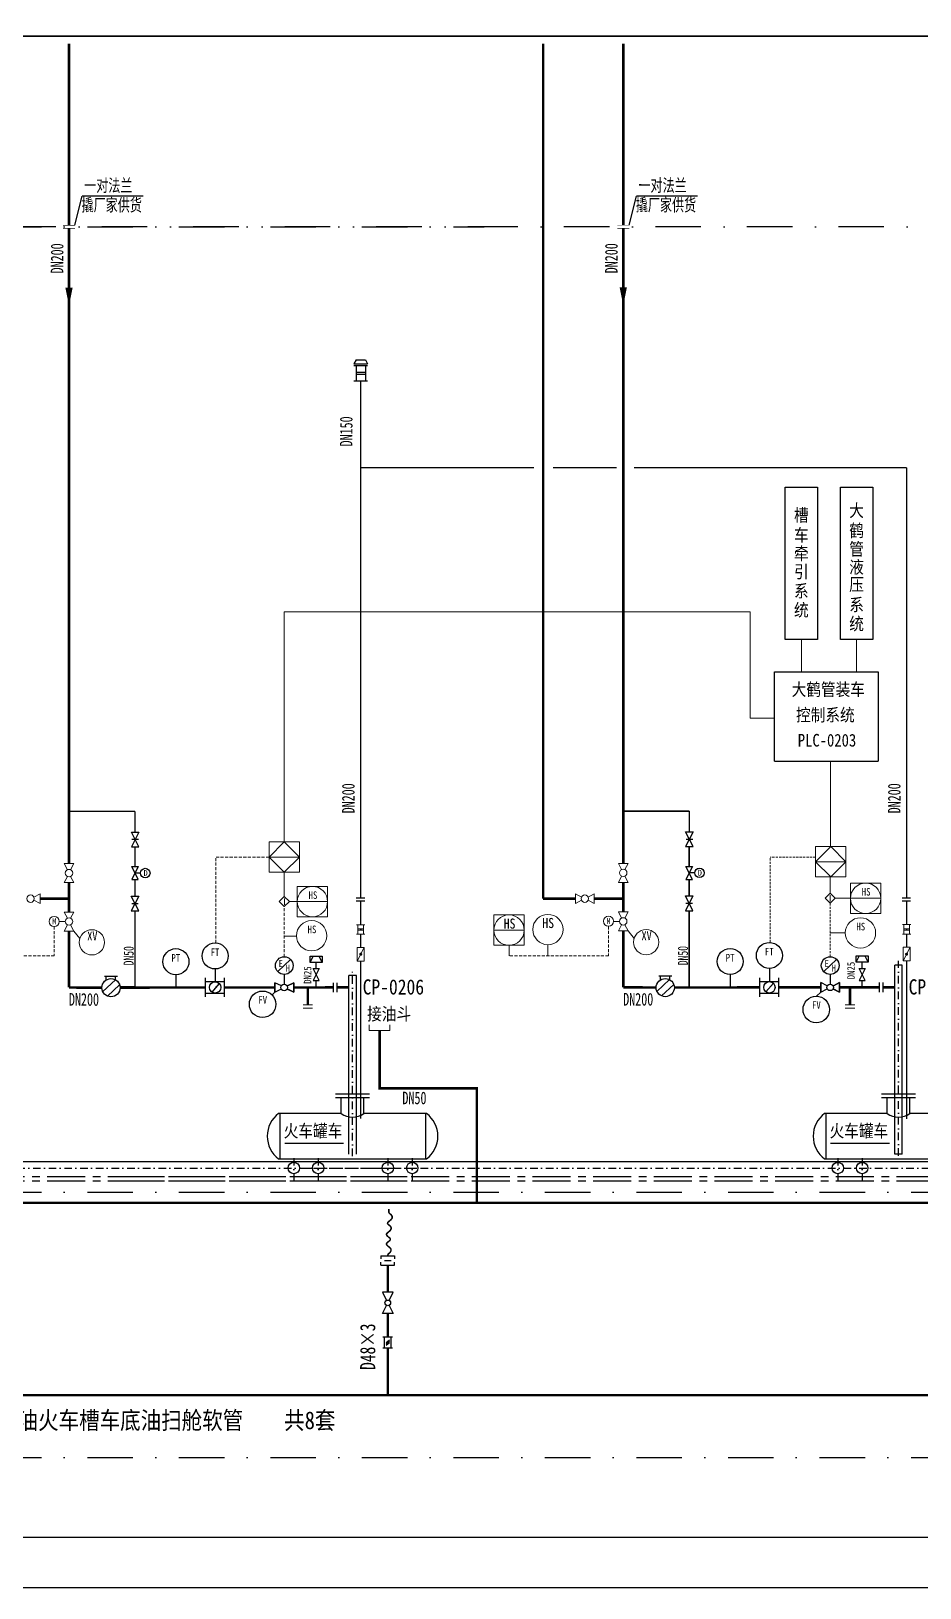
# Model space of a CAD drawing. Header units: millimetres. Extents: x 36820 to 41163, y -3485 to -2358.
# Drawn here: x 37900.9 to 38076.7, y -3073.8 to -2765.7 of the extents above; entities that cross this region are included whole.
import ezdxf
from ezdxf.enums import TextEntityAlignment as Align

# ---------------------------------------------------------------- set-up
doc = ezdxf.new("R2010")
doc.units = ezdxf.units.MM
doc.header["$LTSCALE"] = 6
for name, pattern in [('CENTER', [2, 1.25, -0.25, 0.25, -0.25]), ('CENTER2', [28.575, 19.05, -3.175, 3.175, -3.175]), ('DASHDOT', [1, 0.5, -0.25, 0, -0.25]), ('DASHDOT2', [0.5, 0.25, -0.125, 0, -0.125]), ('HIDDEN', [0.375, 0.25, -0.125])]:
    doc.linetypes.add(name, pattern=pattern)
for name, color, linetype in [('bc', 7, 'Continuous'), ('BDWG', 7, 'Continuous'), ('BZC', 7, 'Continuous'), ('DEVICE', 4, 'Continuous'), ('gd', 7, 'CENTER2'), ('SBC', 6, 'Continuous'), ('阀门', 4, 'Continuous')]:
    doc.layers.add(name, color=color, linetype=linetype)
doc.styles.add('HT', font='simplex.shx', dxfattribs={"width": 0.75})
doc.styles.add('HZ', font='', dxfattribs={"width": 0.8})
doc.styles.add('HZTXT', font='', dxfattribs={"width": 0.8})
doc.styles.add('ST', font='')
doc.styles.get("Standard").update_dxf_attribs({"font": ''})
doc.styles.get('HZ').set_extended_font_data('NSimSun')
doc.styles.get('HZTXT').set_extended_font_data('NSimSun')
doc.styles.get('ST').set_extended_font_data('SimSun')
doc.styles.get('Standard').set_extended_font_data('NSimSun')
doc.linetypes.add('FENCELINE1', pattern='A,6.35,-2.54,[133,ltypeshp.shx,S=2.54,R=0,X=-2.54,Y=0],-2.54,25.4', length=36.83)

# ---------------------------------------------------------------- blocks, each defined once
blk = doc.blocks.new('16')
at = {"color": 2}
for p, q in [((-3, -1.5), (3, 1.5)), ((-3, 1.5), (-3, -1.5)), ((0, 0), (-3, 1.5)), ((3, 1.5), (3, -1.5)), ((3, -1.5), (0, 0))]:
    blk.add_line(p, q, dxfattribs=at)
blk = doc.blocks.new('F15')
for p, q in [((-2.5, 1.25), (-0.59, 0.3)), ((-2.5, -1.25), (-2.5, 1.25)), ((2.5, 1.25), (0.59, 0.3)), ((2.5, -1.25), (2.5, 1.25)), ((-0.59, -0.3), (-2.5, -1.25)), ((0.59, -0.3), (2.5, -1.25))]:
    blk.add_line(p, q)
blk.add_circle((0, 0), 0.661)

msp = doc.modelspace()

# ---------------------------------------------------------------- hatches: boundary and pattern name
at = {"lineweight": 13}
for points in [[(37966.033, -2943.392), (37966.153, -2943.392), (37966.153, -2943.632), (37966.033, -2943.632)], [(38074.011, -2943.378), (38074.131, -2943.378), (38074.131, -2943.618), (38074.011, -2943.618)]]:
    msp.add_hatch(color=256, dxfattribs=at).paths.add_polyline_path(points)

# ---------------------------------------------------------------- linework, layer by layer
at = {"color": 0}
for p, q in [((37909.56, -2804.132), (37911.022, -2798.359)), ((37923.08, -2798.359), (37911.022, -2798.359)), ((38019.191, -2804.117), (38020.652, -2798.344)), ((38032.71, -2798.344), (38020.652, -2798.344)), ((37949.096, -2954.05), (37949.096, -2955.925)), ((37949.096, -2955.925), (37949.096, -2954.05)), ((37949.096, -2954.05), (37949.096, -2955.925)), ((37950.392, -2954.698), (37949.096, -2954.05)), ((37951.551, -2954.698), (37952.846, -2954.05)), ((37951.624, -2954.661), (37952.846, -2954.05)), ((37952.846, -2954.05), (37951.624, -2954.661)), ((37952.846, -2954.05), (37952.846, -2955.925)), ((37952.846, -2955.925), (37952.846, -2954.05)), ((37952.846, -2954.05), (37952.846, -2955.925)), ((38057.073, -2954.036), (38057.073, -2955.911)), ((38057.073, -2955.911), (38057.073, -2954.036)), ((38057.073, -2954.036), (38057.073, -2955.911)), ((38058.369, -2954.683), (38057.073, -2954.036)), ((37949.096, -2955.925), (37950.392, -2955.277)), ((37952.846, -2955.925), (37951.551, -2955.277)), ((37952.846, -2955.925), (37951.624, -2955.314)), ((37951.624, -2955.314), (37952.846, -2955.925)), ((38057.073, -2955.911), (38058.369, -2955.263))]:
    msp.add_line(p, q, dxfattribs=at)
at = {"linetype": 'DASHDOT', "ltscale": 3}
for p, q in [((37676.739, -2804.444), (37990.497, -2804.444)), ((37996.28, -2804.444), (37685.363, -2804.444)), ((38540.176, -2804.444), (37990.497, -2804.444)), ((37676.739, -2995.483), (38540.176, -2995.483)), ((37676.739, -3047.995), (38540.176, -3047.995))]:
    msp.add_line(p, q, dxfattribs=at)
for p, q in [((37965.218, -2830.751), (37964.743, -2831.588)), ((37965.218, -2830.751), (37967.018, -2830.751)), ((37967.018, -2830.751), (37967.443, -2831.588)), ((37965.218, -2833.234), (37967.018, -2833.234)), ((37965.218, -2833.634), (37967.018, -2833.634)), ((37966.888, -2937.331), (37965.216, -2937.331)), ((37966.888, -2937.331), (37965.216, -2937.331)), ((37966.888, -2937.931), (37965.216, -2937.931)), ((37966.888, -2937.931), (37965.216, -2937.931)), ((38074.865, -2937.317), (38073.193, -2937.317)), ((38074.865, -2937.317), (38073.193, -2937.317)), ((38074.865, -2937.917), (38073.193, -2937.917)), ((38074.865, -2937.917), (38073.193, -2937.917)), ((37956.079, -2948.767), (37958.474, -2948.767)), ((37956.079, -2950.021), (37956.079, -2948.767)), ((37958.474, -2950.021), (37956.079, -2950.021)), ((37956.108, -2950.021), (37956.672, -2948.788)), ((37957.276, -2951.243), (37957.276, -2950.021)), ((37958.474, -2950.021), (37957.87, -2948.788)), ((37958.474, -2948.767), (37958.474, -2950.021)), ((38064.056, -2948.753), (38066.451, -2948.753)), ((38064.056, -2950.006), (38064.056, -2948.753)), ((38066.451, -2950.006), (38064.056, -2950.006)), ((38064.085, -2950.006), (38064.649, -2948.773)), ((38065.253, -2951.229), (38065.253, -2950.006)), ((38066.451, -2950.006), (38065.848, -2948.773)), ((38066.451, -2948.753), (38066.451, -2950.006)), ((38071.709, -2987.976), (38071.709, -2950.604)), ((38073.209, -2950.604), (38071.709, -2950.604)), ((38073.209, -2987.976), (38073.209, -2950.604)), ((37957.276, -2954.983), (37957.276, -2953.643)), ((37963.732, -2987.976), (37963.732, -2952.63)), ((37965.232, -2952.63), (37963.732, -2952.63)), ((37965.232, -2987.976), (37965.232, -2952.63)), ((38065.253, -2954.969), (38065.253, -2953.629)), ((37962.232, -2979.927), (37962.232, -2976.843)), ((37966.732, -2979.927), (37966.732, -2976.843)), ((38070.209, -2979.927), (38070.209, -2976.843)), ((38074.709, -2979.927), (38074.709, -2976.843)), ((38073.209, -2987.976), (38071.709, -2987.976))]:
    msp.add_line(p, q)
at = {"color": 7}
for p, q in [((37964.743, -2831.588), (37967.443, -2831.588)), ((37964.743, -2831.859), (37967.443, -2831.859)), ((37965.218, -2831.859), (37965.218, -2835.009)), ((37967.018, -2831.859), (37967.018, -2835.009)), ((37967.443, -2835.009), (37964.743, -2835.009)), ((37937.29, -2951.328), (37937.29, -2953.865)), ((38046.92, -2951.227), (38046.92, -2953.851)), ((37929.538, -2952.463), (37929.538, -2955)), ((37950.971, -2952.418), (37950.971, -2954.34)), ((37960.632, -2954.05), (37960.632, -2955.925)), ((37961.395, -2954.05), (37961.395, -2955.925)), ((38039.168, -2952.429), (38039.168, -2954.966)), ((38058.948, -2952.403), (38058.948, -2954.325)), ((38059.528, -2954.683), (38060.823, -2954.036)), ((38059.601, -2954.647), (38060.823, -2954.036)), ((38060.823, -2954.036), (38059.601, -2954.647)), ((38060.823, -2954.036), (38060.823, -2955.911)), ((38060.823, -2955.911), (38060.823, -2954.036)), ((38060.823, -2954.036), (38060.823, -2955.911)), ((38068.609, -2954.036), (38068.609, -2955.911)), ((38069.372, -2954.036), (38069.372, -2955.911)), ((38060.823, -2955.911), (38059.528, -2955.263)), ((38060.823, -2955.911), (38059.601, -2955.3)), ((38059.601, -2955.3), (38060.823, -2955.911)), ((37970.093, -3008.126), (37972.793, -3008.126)), ((37970.093, -3009.926), (37972.793, -3009.926)), ((37970.768, -3009.026), (37972.118, -3009.026)), ((37970.479, -3024.139), (37972.407, -3024.139)), ((37970.8, -3026.389), (37970.8, -3024.139)), ((37971.097, -3025.239), (37971.807, -3024.699)), ((37971.097, -3025.509), (37971.807, -3024.969)), ((37971.097, -3025.779), (37971.807, -3025.239)), ((37972.086, -3026.389), (37972.086, -3024.139)), ((37972.407, -3026.389), (37970.479, -3026.389))]:
    msp.add_line(p, q, dxfattribs=at)
at = {"lineweight": 13}
for p, q in [((37947.971, -2929.185), (37950.971, -2926.185)), ((37950.971, -2926.185), (37953.971, -2929.185)), ((37953.971, -2929.185), (37947.971, -2929.185)), ((37950.971, -2932.185), (37947.971, -2929.185)), ((37953.971, -2929.185), (37950.971, -2932.185)), ((38056.047, -2930.112), (38059.047, -2927.112)), ((38062.047, -2930.112), (38056.047, -2930.112)), ((38059.047, -2933.112), (38056.047, -2930.112)), ((38059.047, -2927.112), (38062.047, -2930.112)), ((38062.047, -2930.112), (38059.047, -2933.112)), ((37951.98, -2937.983), (37953.546, -2937.988)), ((37953.546, -2937.988), (37959.546, -2937.999)), ((38059.957, -2937.329), (38062.957, -2937.334)), ((38062.957, -2937.334), (38068.957, -2937.345)), ((37950.968, -2944.835), (37953.384, -2944.84)), ((37966.633, -2943.392), (37965.553, -2943.392)), ((37966.633, -2943.632), (37965.553, -2943.632)), ((37966.033, -2943.632), (37966.033, -2943.392)), ((37966.153, -2943.632), (37966.153, -2943.392)), ((37998.429, -2943.638), (37992.429, -2943.638)), ((38058.945, -2944.181), (38061.945, -2944.186)), ((38074.611, -2943.378), (38073.531, -2943.378)), ((38074.611, -2943.618), (38073.531, -2943.618)), ((38074.011, -2943.618), (38074.011, -2943.378)), ((38074.131, -2943.618), (38074.131, -2943.378)), ((37995.429, -2948.718), (37995.429, -2946.638)), ((38003.123, -2948.719), (38003.123, -2946.521))]:
    msp.add_line(p, q, dxfattribs=at)
at = {"linetype": 'HIDDEN', "lineweight": 13, "ltscale": 0.4}
for p, q in [((37937.44, -2946.177), (37937.44, -2929.185)), ((37947.971, -2929.185), (37937.44, -2929.185)), ((37950.971, -2948.915), (37950.971, -2938.974)), ((37905.473, -2942.92), (37905.473, -2948.752)), ((38015.103, -2942.886), (38015.103, -2948.719)), ((37905.473, -2948.752), (37885.799, -2948.752)), ((38015.103, -2948.719), (37995.429, -2948.718))]:
    msp.add_line(p, q, dxfattribs=at)
at = {"linetype": 'HIDDEN', "lineweight": 13, "ltscale": 0.3}
for p, q in [((38047.07, -2946.076), (38047.07, -2929.195)), ((38056.047, -2929.195), (38047.07, -2929.195)), ((38058.948, -2948.9), (38058.948, -2938.32))]:
    msp.add_line(p, q, dxfattribs=at)
at = {"color": 7, "lineweight": 13}
for p, q in [((37908.068, -2931.694), (37907.457, -2930.472)), ((37907.457, -2930.472), (37908.068, -2931.694)), ((37908.068, -2931.694), (37907.457, -2930.472)), ((37907.457, -2930.472), (37909.332, -2930.472)), ((37909.332, -2930.472), (37907.457, -2930.472)), ((37907.457, -2930.472), (37909.332, -2930.472)), ((37907.457, -2934.222), (37908.068, -2933)), ((37908.068, -2933), (37907.457, -2934.222)), ((37908.068, -2933), (37907.457, -2934.222)), ((37909.332, -2930.472), (37908.721, -2931.694)), ((37908.721, -2931.694), (37909.332, -2930.472)), ((37909.332, -2930.472), (37908.721, -2931.694)), ((37908.721, -2933), (37909.332, -2934.222)), ((37909.332, -2934.222), (37908.721, -2933)), ((37909.332, -2934.222), (37908.721, -2933)), ((38017.698, -2931.66), (38017.087, -2930.438)), ((38017.087, -2930.438), (38017.698, -2931.66)), ((38017.698, -2931.66), (38017.087, -2930.438)), ((38017.087, -2930.438), (38018.962, -2930.438)), ((38018.962, -2930.438), (38017.087, -2930.438)), ((38017.087, -2930.438), (38018.962, -2930.438)), ((38017.087, -2934.188), (38017.698, -2932.966)), ((38017.698, -2932.966), (38017.087, -2934.188)), ((38017.698, -2932.966), (38017.087, -2934.188)), ((38018.962, -2930.438), (38018.351, -2931.66)), ((38018.351, -2931.66), (38018.962, -2930.438)), ((38018.962, -2930.438), (38018.351, -2931.66)), ((38018.351, -2932.966), (38018.962, -2934.188)), ((38018.962, -2934.188), (38018.351, -2932.966)), ((38018.962, -2934.188), (38018.351, -2932.966)), ((37907.457, -2934.222), (37909.332, -2934.222)), ((37909.332, -2934.222), (37907.457, -2934.222)), ((37907.457, -2934.222), (37909.332, -2934.222)), ((38017.087, -2934.188), (38018.962, -2934.188)), ((38018.962, -2934.188), (38017.087, -2934.188)), ((38017.087, -2934.188), (38018.962, -2934.188)), ((37901.445, -2937.086), (37902.667, -2936.475)), ((37902.667, -2936.475), (37901.445, -2937.086)), ((37901.445, -2937.086), (37902.667, -2936.475)), ((37902.667, -2938.35), (37901.445, -2937.739)), ((37901.445, -2937.739), (37902.667, -2938.35)), ((37902.667, -2938.35), (37901.445, -2937.739)), ((37902.667, -2936.475), (37902.667, -2938.35)), ((37902.667, -2938.35), (37902.667, -2936.475)), ((37902.667, -2936.475), (37902.667, -2938.35)), ((38008.547, -2936.475), (38009.769, -2937.086)), ((38009.769, -2937.086), (38008.547, -2936.475)), ((38008.547, -2936.475), (38008.547, -2938.35)), ((38008.547, -2938.35), (38008.547, -2936.475)), ((38008.547, -2936.475), (38008.547, -2938.35)), ((38009.769, -2937.086), (38008.547, -2936.475)), ((38009.769, -2937.739), (38008.547, -2938.35)), ((38008.547, -2938.35), (38009.769, -2937.739)), ((38008.547, -2938.35), (38009.769, -2937.739)), ((38011.075, -2937.086), (38012.297, -2936.475)), ((38012.297, -2936.475), (38011.075, -2937.086)), ((38011.075, -2937.086), (38012.297, -2936.475)), ((38012.297, -2938.35), (38011.075, -2937.739)), ((38011.075, -2937.739), (38012.297, -2938.35)), ((38012.297, -2938.35), (38011.075, -2937.739)), ((38012.297, -2936.475), (38012.297, -2938.35)), ((38012.297, -2938.35), (38012.297, -2936.475)), ((38012.297, -2936.475), (38012.297, -2938.35)), ((37906.53, -2941.946), (37907.661, -2941.946)), ((37908.068, -2941.293), (37907.457, -2940.071)), ((37907.457, -2940.071), (37908.068, -2941.293)), ((37908.068, -2941.293), (37907.457, -2940.071)), ((37907.457, -2940.071), (37909.332, -2940.071)), ((37909.332, -2940.071), (37907.457, -2940.071)), ((37907.457, -2940.071), (37909.332, -2940.071)), ((37909.332, -2940.071), (37908.721, -2941.293)), ((37908.721, -2941.293), (37909.332, -2940.071)), ((37909.332, -2940.071), (37908.721, -2941.293)), ((38016.16, -2941.912), (38017.291, -2941.912)), ((38017.698, -2941.259), (38017.087, -2940.037)), ((38017.087, -2940.037), (38017.698, -2941.259)), ((38017.698, -2941.259), (38017.087, -2940.037)), ((38017.087, -2940.037), (38018.962, -2940.037)), ((38018.962, -2940.037), (38017.087, -2940.037)), ((38017.087, -2940.037), (38018.962, -2940.037)), ((38018.962, -2940.037), (38018.351, -2941.259)), ((38018.351, -2941.259), (38018.962, -2940.037)), ((38018.962, -2940.037), (38018.351, -2941.259)), ((37907.457, -2943.821), (37908.068, -2942.599)), ((37908.068, -2942.599), (37907.457, -2943.821)), ((37908.068, -2942.599), (37907.457, -2943.821)), ((37907.457, -2943.821), (37909.332, -2943.821)), ((37909.332, -2943.821), (37907.457, -2943.821)), ((37907.457, -2943.821), (37909.332, -2943.821)), ((37908.721, -2942.599), (37909.332, -2943.821)), ((37909.332, -2943.821), (37908.721, -2942.599)), ((37909.332, -2943.821), (37908.721, -2942.599)), ((37965.283, -2942.567), (37966.903, -2942.567)), ((37966.903, -2944.457), (37965.283, -2944.457)), ((37965.553, -2942.567), (37965.553, -2944.457)), ((37966.633, -2942.567), (37966.633, -2944.457)), ((38017.087, -2943.787), (38017.698, -2942.565)), ((38017.698, -2942.565), (38017.087, -2943.787)), ((38017.698, -2942.565), (38017.087, -2943.787)), ((38017.087, -2943.787), (38018.962, -2943.787)), ((38018.962, -2943.787), (38017.087, -2943.787)), ((38017.087, -2943.787), (38018.962, -2943.787)), ((38018.351, -2942.565), (38018.962, -2943.787)), ((38018.962, -2943.787), (38018.351, -2942.565)), ((38018.962, -2943.787), (38018.351, -2942.565)), ((38073.261, -2942.553), (38074.881, -2942.553)), ((38074.881, -2944.443), (38073.261, -2944.443)), ((38073.531, -2942.553), (38073.531, -2944.443)), ((38074.611, -2942.553), (38074.611, -2944.443)), ((37954.686, -2958.457), (37956.561, -2958.457)), ((37956.561, -2958.457), (37954.686, -2958.457)), ((37954.686, -2958.457), (37956.561, -2958.457)), ((37954.686, -2959.111), (37956.561, -2959.111)), ((37956.561, -2959.111), (37954.686, -2959.111)), ((37954.686, -2959.111), (37956.561, -2959.111)), ((38061.942, -2958.457), (38063.817, -2958.457)), ((38063.817, -2958.457), (38061.942, -2958.457)), ((38061.942, -2958.457), (38063.817, -2958.457)), ((38061.942, -2959.111), (38063.817, -2959.111)), ((38063.817, -2959.111), (38061.942, -2959.111)), ((38061.942, -2959.111), (38063.817, -2959.111))]:
    msp.add_line(p, q, dxfattribs=at)
at = {"lineweight": -3}
for p, q in [((37922.089, -2933.641), (37920.794, -2931.052)), ((37922.089, -2931.052), (37920.794, -2933.641)), ((37920.794, -2931.052), (37922.089, -2931.052)), ((37922.527, -2932.347), (37921.441, -2932.347)), ((38031.719, -2933.608), (38030.424, -2931.018)), ((38031.719, -2931.018), (38030.424, -2933.608)), ((38030.424, -2931.018), (38031.719, -2931.018)), ((38032.157, -2932.313), (38031.071, -2932.313)), ((37920.794, -2933.641), (37922.089, -2933.641)), ((38030.424, -2933.608), (38031.719, -2933.608))]:
    msp.add_line(p, q, dxfattribs=at)
at = {"color": 7, "lineweight": -3}
for p, q in [((37949.71, -2951.848), (37952.232, -2949.485)), ((38057.687, -2951.833), (38060.209, -2949.47))]:
    msp.add_line(p, q, dxfattribs=at)
at = {"linetype": 'DASHDOT2'}
for p, q in [((38072.459, -2988.304), (38072.459, -2949.693)), ((37964.482, -2988.357), (37964.482, -2951.719)), ((37854.785, -2990.724), (37977.799, -2990.725)), ((37952.849, -2988.755), (37952.849, -2993.115)), ((37954.605, -2990.725), (37973.223, -2990.725)), ((37957.671, -2988.755), (37957.671, -2993.115)), ((37968.606, -2990.725), (38086.411, -2990.725)), ((37971.468, -2988.755), (37971.468, -2993.115)), ((37976.29, -2988.755), (37976.29, -2993.115)), ((38060.452, -2988.756), (38060.452, -2993.115)), ((38065.274, -2988.756), (38065.274, -2993.115))]:
    msp.add_line(p, q, dxfattribs=at)
at = {"color": 6}
for p, q in [((37917.565, -2953.472), (37915.064, -2955.809)), ((37915.431, -2952.722), (37917.996, -2952.722)), ((37915.767, -2953.505), (37915.767, -2952.722)), ((37918.39, -2954.446), (37915.98, -2956.699)), ((37917.622, -2953.505), (37917.622, -2952.722)), ((38027.195, -2953.438), (38024.694, -2955.775)), ((38025.061, -2952.688), (38027.626, -2952.688)), ((38025.397, -2953.471), (38025.397, -2952.688)), ((38028.021, -2954.412), (38025.61, -2956.665)), ((38027.252, -2953.471), (38027.252, -2952.688))]:
    msp.add_line(p, q, dxfattribs=at)
at = {"color": 5, "lineweight": 13, "ltscale": 2}
for p, q in [((37967.778, -2962.358), (37967.778, -2963.483)), ((37967.778, -2962.358), (37967.778, -2963.483)), ((37967.778, -2963.483), (37971.865, -2963.483)), ((37967.778, -2963.483), (37971.865, -2963.483)), ((37969.821, -2963.483), (37969.821, -2974.97)), ((37969.821, -2963.483), (37969.821, -2974.97)), ((37971.865, -2963.483), (37971.865, -2962.358)), ((37971.865, -2963.483), (37971.865, -2962.358))]:
    msp.add_line(p, q, dxfattribs=at)
at = {"color": 5, "lineweight": 13, "ltscale": 3}
msp.add_line((37969.821, -2974.97), (37986.53, -2974.97), dxfattribs=at)
at = {"ltscale": 100}
for p, q in [((37970.093, -3008.126), (37970.093, -3008.674)), ((37970.093, -3009.926), (37970.093, -3009.378)), ((37972.793, -3008.126), (37972.793, -3008.674)), ((37972.793, -3009.926), (37972.793, -3009.378))]:
    msp.add_line(p, q, dxfattribs=at)
at = {"color": 200, "lineweight": 13, "const_width": 0.3}
for points in [[(37658.582, -2766.694), (38391.323, -2766.694)], [(37966.093, -2849.498), (37966.093, -2835.01)], [(37966.093, -2937.331), (37966.093, -2849.498)], [(37966.093, -2937.331), (37966.093, -2849.498)], [(37966.093, -2852.12), (38000.35, -2852.12)], [(38004.125, -2852.12), (38016.694, -2852.12)], [(38020.157, -2852.12), (38074.071, -2852.12)], [(38074.071, -2937.317), (38074.071, -2852.12)], [(37966.093, -2942.567), (37966.093, -2937.931)], [(38074.071, -2942.553), (38074.071, -2937.917)], [(37966.093, -2944.46), (37966.093, -2947.06)], [(38074.071, -2944.445), (38074.071, -2947.046)], [(37966.093, -2980.959), (37966.093, -2949.764)], [(38074.071, -2981.043), (38074.071, -2949.75)]]:
    msp.add_lwpolyline(points, dxfattribs=at)
at = {"color": 0, "const_width": 0.1}
for points in [[(37909.56, -2804.132), (37907.228, -2804.132)], [(37909.56, -2804.758), (37907.228, -2804.758)], [(38019.191, -2804.117), (38016.858, -2804.117)], [(38019.191, -2804.743), (38016.858, -2804.743)]]:
    msp.add_lwpolyline(points, dxfattribs=at)
for points in [[(37908.394, -2820.06, 0, 1.44, 0), (37908.394, -2816.46, 1.44, 1.44, 0)], [(38018.024, -2820.026, 0, 1.44, 0), (38018.024, -2816.426, 1.44, 1.44, 0)]]:
    msp.add_lwpolyline(points, format="xyseb")
at = {"lineweight": 13}
for points in [[(37947.971, -2932.185), (37953.971, -2932.185), (37953.971, -2926.185), (37947.971, -2926.185)], [(38056.047, -2933.112), (38062.047, -2933.112), (38062.047, -2927.112), (38056.047, -2927.112)], [(37953.541, -2940.988), (37959.541, -2940.999), (37959.552, -2934.999), (37953.552, -2934.988)], [(38062.952, -2940.334), (38068.952, -2940.345), (38068.962, -2934.345), (38062.962, -2934.334)], [(37949.978, -2937.981), (37950.978, -2936.981), (37951.978, -2937.981), (37950.978, -2938.981)], [(38057.955, -2937.327), (38058.955, -2936.327), (38059.955, -2937.327), (38058.955, -2938.327)], [(37998.429, -2946.638), (37998.429, -2940.638), (37992.429, -2940.638), (37992.429, -2946.638)]]:
    msp.add_lwpolyline(points, close=True, dxfattribs=at)
at = {"lineweight": 13, "const_width": 0.3}
for points in [[(37966.243, -2948.412, 1), (37965.943, -2948.412, 1)], [(38074.221, -2948.398, 1), (38073.921, -2948.398, 1)]]:
    msp.add_lwpolyline(points, format="xyb", close=True, dxfattribs=at)
at = {"color": 150, "const_width": 0.5}
for points in [[(37955.624, -2954.985), (37955.624, -2958.457)], [(38062.879, -2954.985), (38062.879, -2958.457)]]:
    msp.add_lwpolyline(points, dxfattribs=at)
at = {"color": 7, "const_width": 0.25}
for points in [[(37962.707, -2985.845), (37951.019, -2985.845)], [(38070.684, -2985.845), (38058.996, -2985.845)]]:
    msp.add_lwpolyline(points, dxfattribs=at)
at = {"color": 0}
msp.add_lwpolyline([(37971.443, -3008.126, 0.316, 0.3, -0.0379426), (37971.437, -3008.05, 0.3, 0.3, 0), (37971.437, -3008.059, 0.3, 0.3, -0.2365615), (37971.638, -3007.658, 0.3, 0.3, 0), (37971.632, -3007.663, 0.3, 0.3, 0.0310381), (37971.821, -3007.503, 0.3, 0.3, 0.1086408), (37972.059, -3007.145, 0.3, 0.3, 0.2061202), (37972.046, -3006.75, 0.3, 0.3, 0), (37972.041, -3006.741, 0.3, 0.3, 0.0765131), (37971.956, -3006.614, 0.3, 0.3, 0), (37971.833, -3006.482, 0.3, 0.3, 0.0323966), (37971.786, -3006.437, 0.3, 0.3, 0), (37971.581, -3006.266, 0.3, 0.3, 0.0016007), (37971.579, -3006.264, 0.3, 0.3, 0), (37971.396, -3006.114, 0.3, 0.3, -0.0384067), (37971.34, -3006.06, 0.3, 0.3, 0), (37971.301, -3006.016, 0.3, 0.3, -0.1193037), (37971.19, -3005.808, 0.3, 0.3, 0), (37971.195, -3005.83, 0.3, 0.3, -0.1493723), (37971.2, -3005.713, 0.3, 0.3, 0), (37971.22, -3005.657, 0.3, 0.3, -0.0888694), (37971.255, -3005.596, 0.3, 0.3, 0), (37971.339, -3005.494, 0.3, 0.3, -0.0400206), (37971.361, -3005.471, 0.3, 0.3, 0), (37971.502, -3005.349, 0.3, 0.3, -0.0126876), (37971.509, -3005.343, 0.3, 0.3, 0), (37971.671, -3005.216, 0.3, 0.3, 0.0086193), (37971.676, -3005.212, 0.3, 0.3, 0), (37971.815, -3005.094, 0.3, 0.3, 0.0377728), (37971.836, -3005.073, 0.3, 0.3, 0), (37971.912, -3004.987, 0.3, 0.3, 0.2452653), (37971.956, -3004.807, 0.3, 0.3, 0.1384576), (37971.821, -3004.571, 0.3, 0.3, 0.0179216), (37971.81, -3004.562, 0.3, 0.3, 0), (37971.676, -3004.447, 0.3, 0.3, 0.0085446), (37971.671, -3004.443, 0.3, 0.3, 0), (37971.509, -3004.314, 0.3, 0.3, -0.0125773), (37971.502, -3004.308, 0.3, 0.3, 0), (37971.361, -3004.184, 0.3, 0.3, -0.0396681), (37971.339, -3004.161, 0.3, 0.3, 0), (37971.254, -3004.059, 0.3, 0.3, -0.0882057), (37971.22, -3003.998, 0.3, 0.3, 0), (37971.2, -3003.941, 0.3, 0.3, -0.149265), (37971.195, -3003.825, 0.3, 0.3, 0), (37971.208, -3003.776, 0.3, 0.3, -0.1201032), (37971.253, -3003.693, 0.3, 0.3, 0), (37971.356, -3003.578, 0.3, 0.3, -0.0384216), (37971.378, -3003.557, 0.3, 0.3, 0), (37971.579, -3003.392, 0.3, 0.3, 0.002187), (37971.581, -3003.391, 0.3, 0.3, 0), (37971.801, -3003.208, 0.3, 0.3, 0.0334294), (37971.82, -3003.19, 0.3, 0.3, 0), (37971.987, -3003.009, 0.3, 0.3, 0.0773653), (37972.021, -3002.957, 0.3, 0.3, 0), (37972.098, -3002.793, 0.3, 0.3, 0.1311695), (37972.116, -3002.691, 0.3, 0.3, 0), (37972.101, -3002.523, 0.3, 0.3, 0.1280529), (37972.067, -3002.428, 0.3, 0.3, 0), (37971.903, -3002.186, 0.3, 0.3, 0.0773053), (37971.861, -3002.141, 0.3, 0.3, 0), (37971.543, -3001.891, 0.3, 0.3, -0.1426026), (37971.38, -3001.664, 0.3, 0.3, 0), (37971.408, -3001.744, 0.3, 0.3, -0.149265), (37971.404, -3001.627, 0.3, 0.3, 0), (37971.416, -3001.579, 0.3, 0.3, -0.1201032), (37971.461, -3001.496, 0.3, 0.3, 0), (37971.564, -3001.381, 0.3, 0.3, -0.0384216), (37971.586, -3001.36, 0.3, 0.3, 0), (37971.788, -3001.195, 0.3, 0.3, 0.002187), (37971.789, -3001.194, 0.3, 0.3, 0), (37972.009, -3001.011, 0.3, 0.3, 0.0334294), (37972.029, -3000.993, 0.3, 0.3, 0), (37972.196, -3000.812, 0.3, 0.3, 0.0773653), (37972.23, -3000.76, 0.3, 0.3, 0), (37972.306, -3000.596, 0.3, 0.3, 0.1311695), (37972.324, -3000.494, 0.3, 0.3, 0), (37972.31, -3000.326, 0.3, 0.3, 0.1280529), (37972.276, -3000.231, 0.3, 0.3, 0), (37972.112, -2999.989, 0.3, 0.3, 0.0773053), (37972.07, -2999.944, 0.3, 0.3, 0), (37971.837, -2999.761, 0.3, 0.3, -0.230172), (37971.646, -2999.368, 0.3, 0.3, 0), (37971.646, -2998.843, 0.3, 0.3, 0)], format="xyseb", dxfattribs=at)
at = {"lineweight": 13}
for centre, radius in [((37908.394, -2932.347), 0.73), ((38018.024, -2932.313), 0.73), ((37956.546, -2937.993), 3), ((38065.957, -2937.339), 3), ((37900.792, -2937.413), 0.73), ((38010.422, -2937.413), 0.73), ((37905.473, -2941.92), 1), ((37908.394, -2941.946), 0.73), ((37956.382, -2944.757), 3), ((37995.429, -2943.638), 3), ((38003.123, -2943.521), 3), ((38015.103, -2941.886), 1), ((38018.024, -2941.912), 0.73), ((38064.945, -2944.191), 3), ((37912.919, -2946.06), 2.5), ((38022.549, -2946.026), 2.5)]:
    msp.add_circle(centre, radius, dxfattribs=at)
at = {"lineweight": -3}
for centre in [(37923.471, -2932.347), (38033.101, -2932.313)]:
    msp.add_circle(centre, 0.944, dxfattribs=at)
for centre, radius in [((37929.538, -2949.885), 2.577), ((37937.29, -2948.75), 2.577), ((38039.168, -2949.852), 2.577), ((38046.92, -2948.649), 2.577), ((37946.692, -2958.325), 2.625), ((38056.203, -2959.352), 2.625), ((37952.849, -2990.724), 1.125), ((37957.671, -2990.724), 1.125), ((37971.468, -2990.724), 1.125), ((37976.29, -2990.724), 1.125), ((38060.452, -2990.725), 1.125), ((38065.274, -2990.725), 1.125)]:
    msp.add_circle(centre, radius)
at = {"color": 7, "lineweight": -3}
for centre in [(37950.971, -2950.666), (38058.948, -2950.652)]:
    msp.add_circle(centre, 1.752, dxfattribs=at)
at = {"color": 6}
for centre in [(37916.694, -2955.047), (38026.325, -2955.013)]:
    msp.add_circle(centre, 1.799, dxfattribs=at)
for centre in [(37964.482, -2976.831), (38072.459, -2976.831)]:
    msp.add_arc(centre, 3.826, 233.9844, 306.0156)
at = {"layer": 'bc', "linetype": 'Continuous', "lineweight": 13, "ltscale": 0.13}
for p, q in [((38053.25, -2886.12), (38053.25, -2892.495)), ((38064.174, -2886.12), (38064.174, -2892.495))]:
    msp.add_line(p, q, dxfattribs=at)
at = {"layer": 'bc', "color": 0, "linetype": 'Continuous', "lineweight": 13, "ltscale": 0.13}
for p, q in [((37909.332, -2943.821), (37910.537, -2945.299)), ((38018.962, -2943.787), (38020.167, -2945.266))]:
    msp.add_line(p, q, dxfattribs=at)
at = {"layer": 'bc', "color": 0, "linetype": 'Continuous', "ltscale": 0.13}
for p, q in [((37949.096, -2955.925), (37948.55, -2956.471)), ((38057.073, -2955.911), (38056.255, -2956.728))]:
    msp.add_line(p, q, dxfattribs=at)
at = {"layer": 'bc', "color": 2, "linetype": 'Continuous', "ltscale": 0.13}
msp.add_lwpolyline([(37472.334, -2479.821), (38802.086, -2479.821), (38802.086, -3073.821), (37472.334, -3073.821)], close=True, dxfattribs=at)
msp.add_lwpolyline([(37472.334, -2479.821), (38802.086, -2479.821), (38802.086, -3073.821), (37472.334, -3073.821)], close=True, dxfattribs=at)
msp.add_lwpolyline([(37472.334, -2479.821), (38802.086, -2479.821), (38802.086, -3073.821), (37472.334, -3073.821)], close=True, dxfattribs=at)
at = {"layer": 'bc', "color": 2, "linetype": 'Continuous', "ltscale": 0.13, "const_width": 0.3}
msp.add_lwpolyline([(37497.334, -2489.821), (38792.086, -2489.821), (38792.086, -3063.821), (37497.334, -3063.821)], close=True, dxfattribs=at)
msp.add_lwpolyline([(37497.334, -2489.821), (38792.086, -2489.821), (38792.086, -3063.821), (37497.334, -3063.821)], close=True, dxfattribs=at)
msp.add_lwpolyline([(37497.334, -2489.821), (38792.086, -2489.821), (38792.086, -3063.821), (37497.334, -3063.821)], close=True, dxfattribs=at)
at = {"layer": 'bc', "color": 0, "linetype": 'Continuous', "ltscale": 0.13}
for centre in [(37950.971, -2954.988), (38058.948, -2954.973)]:
    msp.add_circle(centre, 0.648, dxfattribs=at)
at = {"layer": 'BDWG', "color": 7}
for p, q in [((37967.857, -2976.093), (37961.107, -2976.093)), ((38075.834, -2976.093), (38069.084, -2976.093)), ((37967.857, -2976.843), (37961.107, -2976.843)), ((38075.834, -2976.843), (38069.084, -2976.843)), ((37962.232, -2979.927), (37949.857, -2979.927)), ((37950.082, -2979.927), (37950.082, -2988.927)), ((37979.107, -2979.927), (37966.732, -2979.927)), ((37978.882, -2979.927), (37978.882, -2988.927)), ((38070.209, -2979.927), (38057.834, -2979.927)), ((38058.059, -2979.927), (38058.059, -2988.927)), ((38087.084, -2979.927), (38074.709, -2979.927)), ((37856.091, -2989.439), (38086.411, -2989.439)), ((37919.774, -2989.439), (37980.744, -2989.439)), ((37949.857, -2988.927), (37979.107, -2988.927)), ((38057.834, -2988.927), (38087.084, -2988.927))]:
    msp.add_line(p, q, dxfattribs=at)
at = {"layer": 'BDWG', "color": 7, "linetype": 'CENTER'}
for p, q in [((37856.091, -2992.415), (38086.411, -2992.415)), ((37856.091, -2993.259), (38086.411, -2993.259)), ((37919.774, -2992.415), (37980.744, -2992.415)), ((37919.774, -2993.259), (37980.744, -2993.259))]:
    msp.add_line(p, q, dxfattribs=at)
at = {"layer": 'BDWG', "color": 7}
for points in [[(37949.857, -2979.927, 0.5), (37949.857, -2988.927, 0.5)], [(38057.834, -2979.927, 0.5), (38057.834, -2988.927, 0.5)]]:
    msp.add_lwpolyline(points, format="xyb", dxfattribs=at)
msp.add_arc((37975.732, -2984.427), 5.625, 306.86996, 53.13004, dxfattribs=at)
at = {"layer": 'BZC', "linetype": 'FENCELINE1', "lineweight": 13, "ltscale": 0.02}
for p, q in [((37950.964, -2926.185), (37950.964, -2880.631)), ((38043.107, -2880.631), (37950.964, -2880.631)), ((38043.107, -2880.631), (38043.107, -2901.722)), ((38043.107, -2901.722), (38047.91, -2901.722)), ((38059.04, -2927.112), (38059.04, -2910.209))]:
    msp.add_line(p, q, dxfattribs=at)
at = {"layer": 'BZC', "linetype": 'FENCELINE1', "lineweight": 13, "ltscale": 0.01}
for p, q in [((37950.971, -2936.988), (37950.971, -2932.185)), ((38058.948, -2936.334), (38058.948, -2933.112))]:
    msp.add_line(p, q, dxfattribs=at)
at = {"layer": 'BZC', "linetype": 'HIDDEN', "lineweight": 13}
for p, q in [((37906.472, -2941.946), (37907.661, -2941.946)), ((38016.102, -2941.912), (38017.291, -2941.912))]:
    msp.add_line(p, q, dxfattribs=at)
at = {"layer": 'BZC', "color": 0, "lineweight": 13}
for p, q in [((37966.769, -2947.06), (37965.417, -2949.764)), ((37965.417, -2947.06), (37966.769, -2947.06)), ((37965.417, -2947.06), (37965.417, -2949.764)), ((37966.769, -2947.06), (37966.769, -2949.764)), ((38074.747, -2947.046), (38073.394, -2949.75)), ((38073.394, -2947.046), (38074.747, -2947.046)), ((38073.394, -2947.046), (38073.394, -2949.75)), ((38074.747, -2947.046), (38074.747, -2949.75)), ((37965.417, -2949.764), (37966.769, -2949.764)), ((38073.394, -2949.75), (38074.747, -2949.75))]:
    msp.add_line(p, q, dxfattribs=at)
at = {"layer": 'BZC', "color": 7}
for p, q in [((37935.415, -2956.863), (37935.415, -2953.113)), ((37939.165, -2953.863), (37935.415, -2953.863)), ((37938.075, -2954.182), (37936.614, -2955.888)), ((37939.165, -2956.863), (37939.165, -2953.113)), ((38045.045, -2956.849), (38045.045, -2953.099)), ((38048.795, -2953.849), (38045.045, -2953.849)), ((38047.705, -2954.168), (38046.244, -2955.873)), ((38048.795, -2956.849), (38048.795, -2953.099)), ((37935.415, -2956.113), (37939.165, -2956.113)), ((38045.045, -2956.099), (38048.795, -2956.099))]:
    msp.add_line(p, q, dxfattribs=at)
at = {"layer": 'BZC', "linetype": 'HIDDEN'}
for p, q in [((37950.971, -2952.418), (37950.971, -2954.254)), ((38058.948, -2952.403), (38058.948, -2954.24))]:
    msp.add_line(p, q, dxfattribs=at)
at = {"layer": 'BZC', "color": 5, "const_width": 0.5}
for points in [[(37908.394, -2768.194), (37908.394, -2804.132)], [(38002.179, -2937.413), (38002.178, -2768.194)], [(38018.024, -2768.194), (38018.024, -2804.117)], [(37908.394, -2804.758), (37908.394, -2930.472)], [(38018.024, -2804.743), (38018.024, -2930.438)], [(37908.394, -2934.222), (37908.394, -2940.071)], [(38018.024, -2934.188), (38018.024, -2940.037)], [(37908.394, -2937.413), (37902.667, -2937.413)], [(38008.547, -2937.413), (38002.179, -2937.413)], [(38018.024, -2937.413), (38012.297, -2937.413)], [(37908.394, -2943.821), (37908.394, -2954.994)], [(38018.024, -2943.787), (38018.024, -2954.96)], [(37908.394, -2955.007), (37914.895, -2955.023)], [(37918.492, -2954.97), (37921.475, -2954.964)], [(37918.494, -2955.022), (37935.415, -2954.989)], [(37939.165, -2954.993), (37949.096, -2954.988)], [(37952.846, -2954.986), (37960.632, -2954.982)], [(37961.395, -2954.981), (37963.732, -2954.98)], [(38018.024, -2954.974), (38024.525, -2954.989)], [(38028.124, -2955.007), (38045.045, -2954.974)]]:
    msp.add_lwpolyline(points, dxfattribs=at)
at = {"layer": 'BZC', "color": 7}
for points in [[(37938.075, -2954.182, 0, 0.3, 0), (37937.47, -2954.888, 0.3, 0.3, 0)], [(38047.705, -2954.168, 0, 0.3, 0), (38047.1, -2954.874, 0.3, 0.3, 0)]]:
    msp.add_lwpolyline(points, format="xyseb", dxfattribs=at)
at = {"layer": 'BZC', "color": 30, "const_width": 0.5}
for points in [[(38048.795, -2954.974), (38057.073, -2954.973)], [(38060.823, -2954.971), (38068.609, -2954.967)], [(38069.372, -2954.967), (38071.709, -2954.965)]]:
    msp.add_lwpolyline(points, dxfattribs=at)
at = {"layer": 'BZC', "const_width": 0.5}
for points in [[(37989.068, -2997.614), (37989.068, -2974.97), (37969.821, -2974.97), (37969.821, -2963.484)], [(38523.401, -2997.614), (37743.63, -2997.614)], [(37971.443, -3015.32), (37971.443, -3009.926)], [(37971.443, -3024.139), (37971.443, -3019.52)], [(37971.443, -3035.674), (37971.443, -3026.389)], [(37751.902, -3035.674), (38508.314, -3035.674)]]:
    msp.add_lwpolyline(points, dxfattribs=at)
at = {"layer": 'BZC', "color": 7}
for centre in [(37937.29, -2954.982), (38046.92, -2954.967)]:
    msp.add_circle(centre, 1.125, dxfattribs=at)
at = {"layer": 'gd', "color": 4, "linetype": 'Continuous'}
for p, q in [((38050.035, -2855.938), (38056.465, -2855.938)), ((38050.035, -2886.12), (38050.035, -2855.938)), ((38056.465, -2855.938), (38056.465, -2886.12)), ((38060.959, -2855.938), (38067.389, -2855.938)), ((38060.959, -2886.12), (38060.959, -2855.938)), ((38067.389, -2855.938), (38067.389, -2886.12)), ((38056.465, -2886.12), (38050.035, -2886.12)), ((38067.389, -2886.12), (38060.959, -2886.12)), ((38047.91, -2892.527), (38068.412, -2892.495)), ((38047.91, -2910.209), (38047.91, -2892.527)), ((38068.412, -2892.495), (38068.412, -2910.209)), ((38047.91, -2910.209), (38068.412, -2910.209))]:
    msp.add_line(p, q, dxfattribs=at)
at = {"layer": 'SBC', "color": 230, "ltscale": 2}
for p, q in [((37922.189, -2924.23), (37920.726, -2927.156)), ((37922.189, -2927.156), (37920.726, -2924.23)), ((37920.726, -2924.23), (37922.189, -2924.23)), ((37922.121, -2925.725), (37920.809, -2925.725)), ((38031.819, -2924.196), (38030.356, -2927.122)), ((38031.819, -2927.122), (38030.356, -2924.196)), ((38030.356, -2924.196), (38031.819, -2924.196)), ((38031.751, -2925.691), (38030.439, -2925.691)), ((37922.173, -2936.915), (37920.71, -2939.841)), ((37922.173, -2939.841), (37920.71, -2936.915)), ((37920.71, -2936.915), (37922.173, -2936.915)), ((37922.105, -2938.41), (37920.793, -2938.41)), ((38031.803, -2936.881), (38030.34, -2939.807)), ((38031.803, -2939.807), (38030.34, -2936.881)), ((38030.34, -2936.881), (38031.803, -2936.881)), ((38031.735, -2938.377), (38030.423, -2938.377))]:
    msp.add_line(p, q, dxfattribs=at)
at = {"layer": 'SBC', "color": 230}
for p, q in [((37920.726, -2927.156), (37922.189, -2927.156)), ((38030.356, -2927.122), (38031.819, -2927.122)), ((37920.71, -2939.841), (37922.173, -2939.841)), ((38030.34, -2939.807), (38031.803, -2939.807))]:
    msp.add_line(p, q, dxfattribs=at)
at = {"layer": 'SBC', "color": 230, "ltscale": 2, "const_width": 0.3}
for points in [[(37921.458, -2920.129), (37908.394, -2920.129)], [(37921.458, -2920.129), (37921.458, -2924.23)], [(38031.088, -2920.095), (38018.024, -2920.095)], [(38031.088, -2920.095), (38031.088, -2924.196)], [(37921.441, -2927.156), (37921.441, -2931.052)], [(38031.071, -2927.122), (38031.071, -2931.018)], [(37921.441, -2933.641), (37921.441, -2936.915)], [(38031.071, -2933.608), (38031.071, -2936.881)], [(37921.441, -2939.841), (37921.441, -2955.021)], [(38031.071, -2939.807), (38031.071, -2954.987)]]:
    msp.add_lwpolyline(points, dxfattribs=at)

# ---------------------------------------------------------------- block references
at = {"layer": 'BZC', "xscale": 0.8400000035762787, "yscale": 0.8400000035762787, "zscale": 0.84, "rotation": 90}
msp.add_blockref('F15', (37971.443, -3017.42), dxfattribs=at)
at = {"layer": '阀门', "xscale": 0.4000000000000909, "yscale": 0.4000000000000909, "zscale": 0.4, "rotation": 90}
for p in [(37957.276, -2952.443), (38065.253, -2952.429)]:
    msp.add_blockref('16', p, dxfattribs=at)

# ---------------------------------------------------------------- texts
at = {"color": 0, "style": 'HZTXT', "width": 0.7}
for s, p in [('一对法兰', (37911.399, -2797.485)), ('一对法兰', (38021.03, -2797.47)), ('撬厂家供货', (37910.873, -2801.357)), ('撬厂家供货', (38020.504, -2801.342))]:
    msp.add_text(s, height=2.5, rotation=359.96522, dxfattribs=at).set_placement(p)
at = {"lineweight": -3}
for p in [(37923.147, -2932.912), (38032.777, -2932.879)]:
    msp.add_text('D', height=1.176, dxfattribs=at).set_placement(p)
at = {"style": 'HZTXT', "width": 0.85}
for s, p in [('HS', (37955.78, -2937.462)), ('HS', (38065.191, -2936.808)), ('HS', (38064.128, -2943.68)), ('HS', (37955.575, -2944.246)), ('PT', (37928.653, -2949.889)), ('FT', (37936.404, -2948.754)), ('PT', (38038.283, -2949.855)), ('FT', (38046.035, -2948.653))]:
    msp.add_text(s, height=1.5, dxfattribs=at).set_placement(p)
at = {"lineweight": -3, "style": 'HT', "width": 0.75}
for p in [(37950.993, -2938.011), (38058.97, -2937.357)]:
    msp.add_text('I', height=1.25, rotation=180, dxfattribs=at).set_placement(p, align=Align.MIDDLE)
at = {"lineweight": -3}
for p in [(37905.064, -2942.483), (38014.694, -2942.449)]:
    msp.add_text('M', height=1.2, rotation=359.78537, dxfattribs=at).set_placement(p)
at = {"color": 154, "style": 'HZTXT', "width": 0.7}
for p in [(37921.189, -2950.622), (38030.819, -2950.593)]:
    msp.add_text('DN50', height=2, rotation=90.03478, dxfattribs=at).set_placement(p)
at = {"lineweight": -3, "style": 'HZTXT', "width": 0.8}
for s, p in [('E', (37950.287, -2950.261)), ('H', (37951.672, -2951.161)), ('E', (38058.264, -2950.246)), ('H', (38059.649, -2951.147))]:
    msp.add_text(s, height=1.4, dxfattribs=at).set_placement(p, align=Align.MIDDLE)
at = {"lineweight": 13, "style": 'HZTXT', "width": 0.85}
for p in [(37956.332, -2954.272), (38063.812, -2953.38)]:
    msp.add_text('DN25', height=1.5, rotation=90, dxfattribs=at).set_placement(p)
at = {"lineweight": -3, "style": 'HZ', "width": 0.85}
msp.add_text('CP-0206', height=3, dxfattribs=at).set_placement((37966.479, -2956.384))
at = {"lineweight": 13, "style": 'HZ', "width": 0.85}
for s, height, p in [('CP-0205', 3, (38074.456, -2956.37)), ('接油斗', 2.5, (37967.361, -2961.472)), ('接油斗', 2.5, (37967.361, -2961.472))]:
    msp.add_text(s, height=height, dxfattribs=at).set_placement(p)
at = {"color": 0, "style": 'HZTXT', "width": 0.85}
msp.add_text('FV', height=1.5, dxfattribs=at).set_placement((37946.708, -2957.427), align=Align.MIDDLE)
at = {"style": 'HZTXT', "width": 0.85}
msp.add_text('FV', height=1.5, dxfattribs=at).set_placement((38056.219, -2958.454), align=Align.MIDDLE)
at = {"lineweight": 13, "style": 'HZ', "width": 0.85}
for p in [(37956.652, -2983.316), (38064.629, -2983.316)]:
    msp.add_text('火车罐车', height=2.5, dxfattribs=at).set_placement(p, align=Align.MIDDLE)
at = {"color": 30, "style": 'HZTXT', "width": 0.75}
msp.add_text('D48×3', height=3, rotation=89.96522, dxfattribs=at).set_placement((37968.962, -3030.682))
at = {"layer": 'BZC', "color": 0, "style": 'HZTXT', "width": 0.7}
for s, rotation, p in [('DN200', 89.96522, (37907.272, -2813.669)), ('DN200', 89.96522, (38016.902, -2813.636)), ('DN150', 89.96522, (37964.462, -2847.911)), ('DN200', 89.96522, (37964.879, -2920.527)), ('DN200', 89.96522, (38072.856, -2920.527)), ('DN200', 359.96522, (37908.372, -2958.599)), ('DN200', 359.96522, (38018.002, -2958.566)), ('DN50', 359.96522, (37974.336, -2978.097))]:
    msp.add_text(s, height=2.5, rotation=rotation, dxfattribs=at).set_placement(p)
at = {"layer": 'DEVICE', "color": 7, "lineweight": 13, "style": 'ST', "width": 0.85}
for s, p in [('大', (38062.717, -2861.848)), ('槽', (38051.794, -2862.753)), ('车', (38051.794, -2866.709)), ('鹤', (38062.717, -2865.805)), ('牵', (38051.794, -2870.374)), ('管', (38062.717, -2869.469)), ('引', (38051.794, -2873.951)), ('液', (38062.717, -2873.047)), ('压', (38062.717, -2876.475)), ('系', (38051.794, -2877.77)), ('系', (38062.717, -2880.484)), ('统', (38051.794, -2881.537)), ('统', (38062.717, -2884.251)), ('大鹤管装车', (38051.328, -2897.255)), ('控制系统', (38052.199, -2902.299)), ('PLC-0203', (38052.537, -2907.305))]:
    msp.add_text(s, height=2.5, dxfattribs=at).set_placement(p)
at = {"layer": 'DEVICE', "color": 0, "lineweight": 13, "width": 0.85}
for p in [(37994.38, -2943.345), (38002.024, -2943.228)]:
    msp.add_text('HS', height=2, dxfattribs=at).set_placement(p)
for p in [(37911.999, -2945.667), (38021.629, -2945.634)]:
    msp.add_text('XV', height=1.75, rotation=0.21463, dxfattribs=at).set_placement(p)
at = {"layer": 'DEVICE', "color": 7, "style": 'ST', "width": 0.85}
msp.add_text('汽柴油火车槽车底油扫舱软管    共8套', height=3.5, dxfattribs=at).set_placement((37890.1, -3042.403))

doc.saveas('drawing.dxf')
